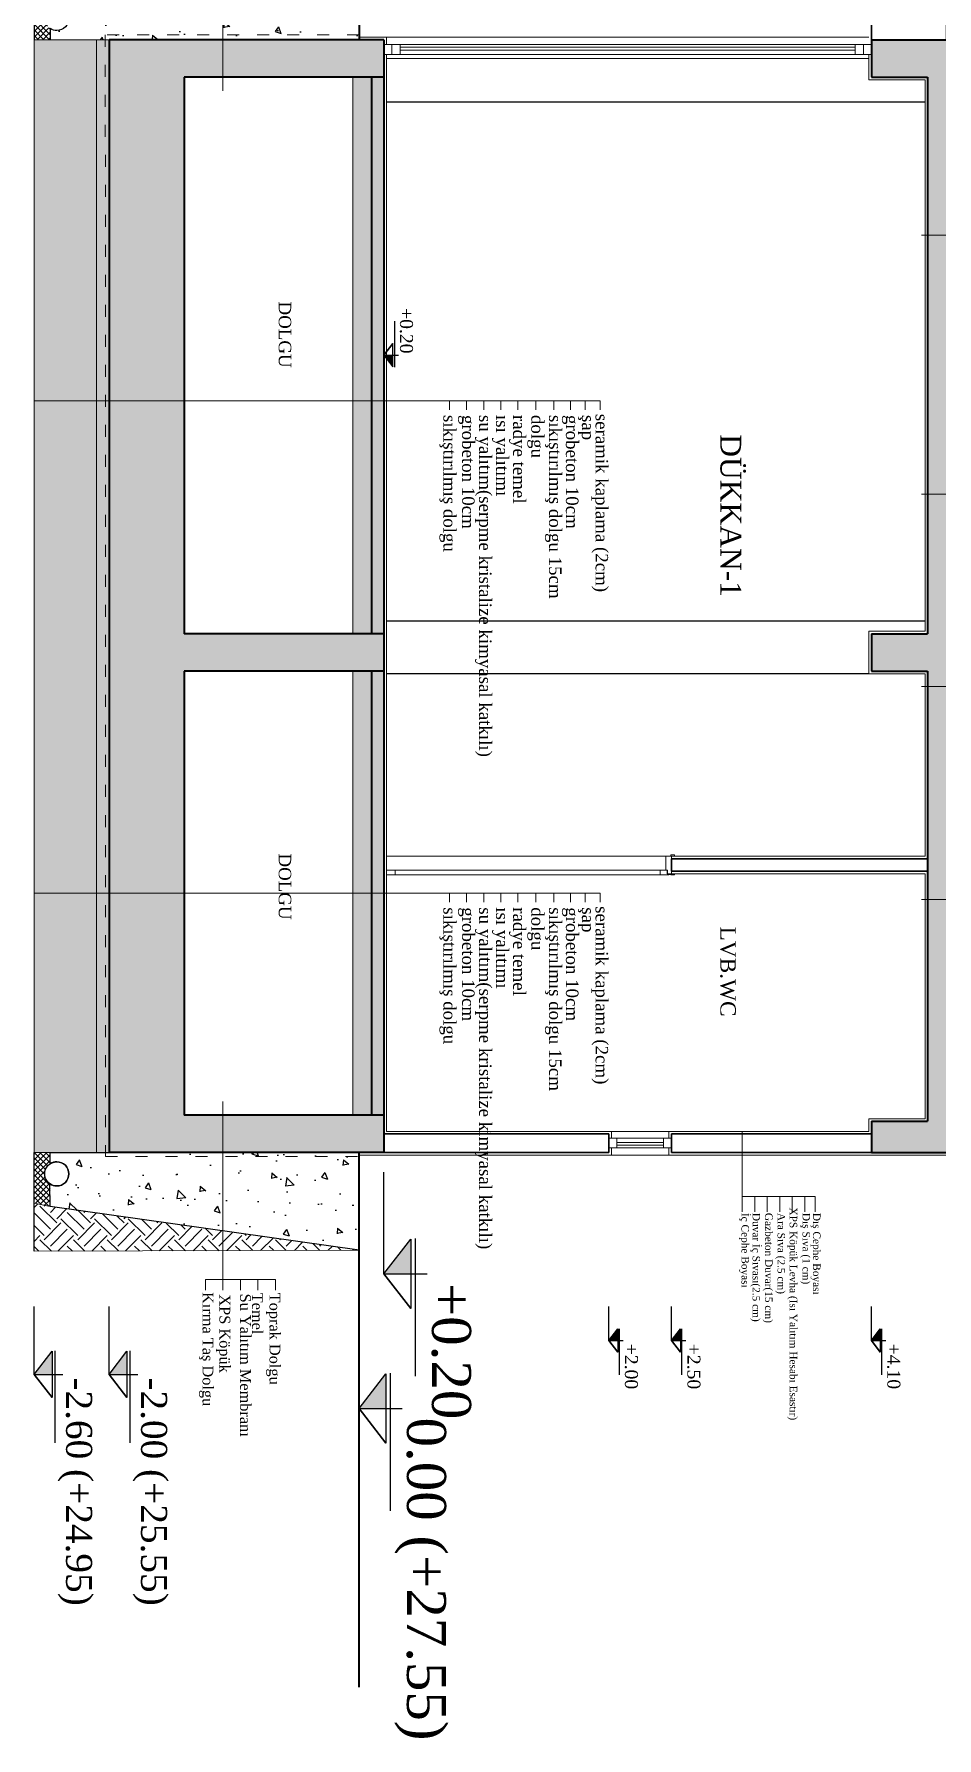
# Model space of a CAD drawing. Header units: centimetres. Extents: x 14449 to 53524, y -19051 to -10746.
# Drawn here: x 18942.3 to 19122.9, y -18503.7 to -18163 of the extents above; entities that cross this region are included whole.
import ezdxf

# ---------------------------------------------------------------- set-up
doc = ezdxf.new("R2010")
doc.units = ezdxf.units.CM
doc.linetypes.add('ACAD_ISO03W100', pattern=[30, 12, -18])
doc.linetypes.add('DOT', pattern=[6.35, 0, -6.35])
for name, color, linetype, lineweight in [('İNCE', 8, 'Continuous', 5), ('malzeme cizgisi', 242, 'Continuous', 20), ('P-TEFRİŞ', 253, 'Continuous', 5), ('P-ÖLÇÜ İÇ', 243, 'Continuous', 0), ('rtm-cam', 141, 'Continuous', 9), ('rtm-duv tugla', 22, 'Continuous', 35), ('rtm-kapı-ahsap', 35, 'Continuous', 13), ('rtm-kesit katmanı-04', 33, 'Continuous', 25), ('rtm-mhl-yazı-malzeme', 7, 'Continuous', 13), ('rtm-pen-ahsap', 35, 'Continuous', 13), ('rtm-sembol kot yazı', 7, 'Continuous', 20), ('rtm-sıva', 252, 'Continuous', 15), ('rtm-tarama-betonarme', 51, 'Continuous', 13), ('rtm-tas_betonarme', 50, 'Continuous', 40)]:
    doc.layers.add(name, color=color, linetype=linetype, lineweight=lineweight)
doc.layers.add('KOT', color=1, linetype='Continuous')
doc.layers.add('Tarama', color=7, linetype='Continuous')
doc.styles.add('times new roman_1_18', font='times.ttf', dxfattribs={"height": 0.2})
doc.styles.add('VAZ-OLCU', font='times.ttf', dxfattribs={"height": 60})
doc.styles.add('ölçü', font='times.ttf', dxfattribs={"height": 10})
pattern_1 = [(315, (20654.9113, -9567.535), (1.683798, 1.683798), []), (315, (20654.9113, -9569.2187), (1.683798, 1.683798), [1.190625, -0.5953125])]

# ---------------------------------------------------------------- blocks, each defined once
blk = doc.blocks.new('kotson')
at = {"layer": 'KOT'}
blk.add_hatch(color=256, dxfattribs=at).paths.add_polyline_path([(0.31, 13.65), (17.96, 0), (17.96, 13.65)])
for p, q in [((17.96, 0), (17.96, 21.88)), ((69.97, 16), (0, 16)), ((17.96, 0), (0.31, 13.65)), ((0.31, 13.65), (35.61, 13.65)), ((35.61, 13.65), (17.96, 0)), ((17.96, 0), (35.61, 13.65)), ((17.96, 0), (17.96, 13.65)), ((17.96, 0), (-33.72, 0))]:
    blk.add_line(p, q, dxfattribs=at)
blk = doc.blocks.new('gfsdhfdjfg')
at = {"layer": 'malzeme cizgisi'}
for points in [[(-6256, -2123), (-6256, -1670.1)], [(-6256, -1670.1), (-6248.9, -1670.1)], [(-6256, -1681.9), (-6248.9, -1681.9)], [(-6256, -1693.8), (-6248.9, -1693.8)], [(-6256, -1707.2), (-6248.9, -1707.2)], [(-6256, -1721.4), (-6248.9, -1721.4)], [(-6256, -1736), (-6248.9, -1736)], [(-6256, -1749.6), (-6248.9, -1749.6)], [(-6256, -1763.2), (-6248.9, -1763.2)], [(-6256, -1776.9), (-6248.9, -1776.9)], [(-6256, -1790.5), (-6248.9, -1790.5)]]:
    blk.add_lwpolyline(points, dxfattribs=at)
at = {"layer": 'rtm-mhl-yazı-malzeme', "linetype": 'Continuous', "lineweight": 0, "style": 'times new roman_1_18'}
for s, p in [(' seramik kaplama (2cm)', (-6249.5, -1673.7)), ('şap', (-6244.8, -1684.6)), ('grobeton 10cm', (-6244.8, -1697.4)), ('sıkıştırılmış dolgu 15cm', (-6244.8, -1710.9)), ('dolgu', (-6244.8, -1725.1)), ('radye temel ', (-6244.8, -1739.7)), ('ısı yalıtımı', (-6244.8, -1753.3)), ('su yalıtım(serpme kristalize kimyasal katkılı)', (-6244.8, -1766.9)), ('grobeton 10cm', (-6244.8, -1780.5)), ('sıkıştırılmış dolgu ', (-6244.8, -1795.4))]:
    blk.add_text(s, height=10, dxfattribs=at).set_placement(p)

msp = doc.modelspace()

# ---------------------------------------------------------------- hatches: boundary and pattern name
at = {"layer": 'İNCE', "linetype": 'Continuous', "lineweight": -3}
h = msp.add_hatch(dxfattribs=at)
h.set_pattern_fill('AR-CONC', scale=0.075, angle=-90, style=0)
h.set_pattern_definition([(320, (40507.993, 1337.557), (-1.1954314, -13.66385), [1.42875, -15.71625]), (265, (40507.993, 1337.557), (14.3292634, 2.6432566), [1.143, -12.573044]), (10.451445, (40507.893, 1336.419), (13.1338314, -11.0205935), [1.2142507, -13.3567683]), (316.1842, (40511.803, 1337.557), (-3.153175, -20.330928), [2.143125, -23.574375]), (6.63556, (40511.54, 1335.863), (18.55696, -17.80531), [1.821377, -20.03517]), (261.18415, (40511.803, 1337.557), (18.55696, -17.80531), [1.714498, -18.85948]), (291, (40510.85, 1335.652), (-7.66989, -11.3710793), [1.42875, -15.71625]), (236, (40510.85, 1335.652), (13.8140975, -4.635152), [1.143, -12.573]), (341.451445, (40510.211, 1334.705), (6.1442077, -16.0062314), [1.2142507, -13.356745]), (307.5, (40507.993, 1337.5574), (6.3416279, -0.23164524), [0, -12.4206, 0, -12.7635, 0, -12.620625]), (277.5, (40507.993, 1337.5574), (7.5135431, -5.0114747), [0, -7.2771, 0, -12.13485, 0, -4.810125]), (237.5, (40507.993, 1341.8056), (-0.4296558, -10.1692946), [0, -4.7625, 0, -14.859, 0, -19.71675]), (227.5, (40507.993, 1343.711), (1.9069868, -11.1096886), [0, -6.19125, 0, -9.8679, 0, -14.00175])])
edge = h.paths.add_edge_path()
edge.add_line((18945.49, -18153.36), (18945.48, -18157.87))
edge.add_arc((18946.84, -18159.88), 2.42, 90, 124.0183, ccw=False)
edge.add_arc((18946.84, -18159.88), 2.42, -90, 90, ccw=False)
edge.add_arc((18946.84, -18159.88), 2.42, -122.8035, -90, ccw=False)
edge.add_line((18945.53, -18161.92), (18945.53, -18164.1))
edge.add_line((18945.53, -18164.1), (18984.85, -18164.13))
edge.add_line((18984.85, -18164.13), (19007.3, -18164.14))
edge.add_line((19007.3, -18164.14), (19007.3, -18144.62))
edge.add_line((19007.3, -18144.62), (18982.94, -18148.06))
edge.add_line((18982.94, -18148.06), (18945.49, -18153.36))
at = {"layer": 'İNCE'}
h = msp.add_hatch(dxfattribs=at)
h.set_pattern_fill('GRAVEL', color=256, scale=0.375, angle=-90)
h.set_pattern_definition([(138.0127875, (20664.4363, -9574.39294), (-85.724999995, 76.200000006), [1.281455, -126.864314]), (94.969741, (20663.4838, -9573.5357), (9.525000543, -114.299999955), [2.199018, -217.702683]), (42.510447, (20663.2933, -9571.34494), (-104.774999963, -95.25000004), [1.550556, -153.50521]), (177.273689, (20660.91205, -9567.6302), (190.5, -9.52500002), [2.002517, -198.24914]), (202.833654, (20658.9118, -9567.53494), (114.299999998, 47.625000004), [1.963626, -194.399279]), (267.273689, (20657.10205, -9568.29694), (9.52500002, 190.5), [2.002517, -198.24914]), (307.6942405, (20657.0068, -9570.2972), (-95.250000007, 123.824999995), [2.648226, -262.174182]), (342.2553284, (20658.62605, -9572.3927), (209.549999994, -66.675000018), [2.500198, -247.519712]), (31.4295656, (20661.0073, -9573.1547), (123.824999993, 76.20000001), [2.009299, -198.920796]), (85.236358, (20662.7218, -9572.10694), (-9.525000016, -104.775), [2.293925, -112.402264]), (132.3974378, (20662.9123, -9569.82094), (-104.775000004, 114.299999996), [2.966542, -293.687897]), (48.814075, (20660.8168, -9577.0599), (57.150000005, 66.675), [1.012517, -100.239622]), (81.4692344, (20661.48355, -9576.29794), (-19.049999978, -123.825000003), [1.926307, -190.704896]), (135, (20661.769, -9574.393), (-9.525, -2e-14), [1.347035, -12.123349]), (113.19859, (20662.9123, -9573.7262), (19.05, -47.625), [0.725405, -71.814834]), (201.80141, (20662.6266, -9573.0594), (28.575, 9.525), [1.025871, -50.267824]), (300.963757, (20661.674, -9573.4404), (19.05, -28.575), [1.666199, -53.873618]), (71.56505, (20662.5313, -9574.8692), (-9.525, -19.05), [1.204827, -28.915868]), (286.38954, (20662.62655, -9567.53494), (28.575, -95.25), [1.68783, -167.0956]), (340.346176, (20663.1028, -9569.1542), (-104.775, 38.100000003), [1.415996, -140.183309]), (203.19859, (20664.4363, -9574.8692), (47.625, 19.05), [1.4508, -71.089438]), (253.61046, (20663.1028, -9575.4407), (28.574999993, 95.250000002), [1.68783, -167.0956]), (249.443955, (20656.721, -9567.5349), (19.05, 47.625), [1.627632, -79.754004]), (204.775141, (20656.14955, -9569.05894), (104.774999974, 47.625000057), [1.36377, -135.013475]), (336.80141, (20654.9113, -9574.9644), (47.625, -19.05), [1.4508, -71.089438]), (287.354025, (20656.2448, -9575.53594), (-38.100000008, 123.824999998), [1.596685, -158.07141]), (339.443955, (20654.9113, -9570.2972), (-47.625, 19.05), [0.813816, -80.56782]), (11.309932, (20654.9113, -9574.393), (38.1, 9.525), [0.48568, -48.082481]), (75.963757, (20655.3876, -9574.2977), (-9.525, -28.575), [1.963626, -37.308955]), (96.009006, (20655.8638, -9572.3927), (9.525000005, -95.25), [1.819751, -180.155118]), (213.690068, (20660.8168, -9573.4404), (19.05, 9.525), [1.373715, -32.969161]), (263.1572266, (20659.6738, -9574.20244), (-19.049999992, -161.925000001), [2.398338, -237.435034]), (330.945396, (20659.3881, -9576.5837), (-66.675, 38.1), [0.980656, -97.085221]), (1e-13, (20660.245, -9577.06), (9.525, 9.525), [0.5715, -8.9535]), (30.256437, (20656.14955, -9572.2022), (-66.675000003, -38.099999995), [1.323251, -131.002278]), (318.0127875, (20657.29255, -9571.53544), (85.724999994, -76.200000006), [2.562911, -125.582858]), (270, (20659.198, -9573.25), (9.525, -9.525), [2.4765, -7.0485]), (235.3048465, (20659.19755, -9575.72644), (-66.67499995, -95.250000036), [1.506036, -149.097438]), (164.054604, (20658.3403, -9576.9647), (-38.1, 9.525), [1.386859, -67.956188]), (117.6459754, (20657.0068, -9576.5837), (-95.249999987, 180.975000007), [2.258044, -223.546742]), (85.4260787, (20655.95905, -9574.58344), (9.525, 123.825), [2.38886, -236.496924])])
h.paths.add_polyline_path([(18942.3, -18386.64), (18954.8, -18386.64), (18954.8, -18164.14), (18942.3, -18164.14)])
h = msp.add_hatch(dxfattribs=at)
h.set_pattern_fill('TRIANG', color=256, scale=0.25, angle=-90)
h.set_pattern_definition([(330, (22633.6687, -13009.9662), (2.062223, 1.190625), [1.190625, -1.190625]), (30, (22633.6687, -13009.9662), (1e-09, 2.38125), [1.190625, -1.190625]), (270, (22634.6998, -13009.3708), (2.062223, -1.190625), [1.190625, -1.190625])])
h.paths.add_polyline_path([(18954.8, -18386.64), (18957.3, -18386.64), (18957.3, -18164.14), (18954.8, -18164.14)])
h = msp.add_hatch(dxfattribs=at)
h.set_pattern_fill('TRIANG', color=256, scale=0.25, angle=-90)
h.set_pattern_definition([(330, (21550.6406, -11569.5377), (2.062223, 1.190625), [1.190625, -1.190625]), (30, (21550.6406, -11569.5377), (1e-09, 2.38125), [1.190625, -1.190625]), (270, (21551.6718, -11568.9424), (2.062223, -1.190625), [1.190625, -1.190625])])
h.paths.add_polyline_path([(19006.05, -18282.89), (19009.8, -18282.89), (19009.8, -18171.64), (19006.05, -18171.64)])
h.paths.add_polyline_path([(19009.8, -18290.39), (19006.05, -18290.39), (19006.05, -18379.14), (19009.8, -18379.14)])
at = {"layer": 'İNCE', "linetype": 'Continuous', "lineweight": -3}
h = msp.add_hatch(dxfattribs=at)
h.set_pattern_fill('AR-CONC', scale=0.075, angle=-90, style=0)
h.set_pattern_definition([(320, (40507.993, 1320.795), (-1.1954314, -13.66385), [1.42875, -15.71625]), (265, (40507.993, 1320.795), (14.3292634, 2.6432566), [1.143, -12.573044]), (10.451445, (40507.893, 1319.657), (13.1338314, -11.0205935), [1.2142507, -13.3567683]), (316.1842, (40511.803, 1320.795), (-3.153175, -20.330928), [2.143125, -23.574375]), (6.63556, (40511.54, 1319.101), (18.55696, -17.80531), [1.821377, -20.03517]), (261.18415, (40511.803, 1320.795), (18.55696, -17.80531), [1.714498, -18.85948]), (291, (40510.85, 1318.89), (-7.66989, -11.3710793), [1.42875, -15.71625]), (236, (40510.85, 1318.89), (13.8140975, -4.635152), [1.143, -12.573]), (341.451445, (40510.211, 1317.943), (6.1442077, -16.0062314), [1.2142507, -13.356745]), (307.5, (40507.993, 1320.7953), (6.3416279, -0.23164524), [0, -12.4206, 0, -12.7635, 0, -12.620625]), (277.5, (40507.993, 1320.795), (7.5135431, -5.0114747), [0, -7.2771, 0, -12.13485, 0, -4.810125]), (237.5, (40507.993, 1325.0434), (-0.4296558, -10.1692946), [0, -4.7625, 0, -14.859, 0, -19.71675]), (227.5, (40507.993, 1326.948), (1.9069868, -11.1096886), [0, -6.19125, 0, -9.8679, 0, -14.00175])])
edge = h.paths.add_edge_path()
edge.add_line((18945.49, -18397.42), (18945.48, -18392.9))
edge.add_arc((18946.84, -18390.89), 2.42, 235.9817, 270)
edge.add_arc((18946.84, -18390.89), 2.42, 270, 450)
edge.add_arc((18946.84, -18390.89), 2.42, 450, 482.8035)
edge.add_line((18945.53, -18388.86), (18945.53, -18386.67))
edge.add_line((18945.53, -18386.67), (18984.85, -18386.65))
edge.add_line((18984.85, -18386.65), (19007.3, -18386.64))
edge.add_line((19007.3, -18386.64), (19007.3, -18406.15))
edge.add_line((19007.3, -18406.15), (18982.94, -18402.71))
edge.add_line((18982.94, -18402.71), (18945.49, -18397.42))
h = msp.add_hatch(dxfattribs=at)
h.set_pattern_fill('EARTH', scale=0.75, angle=-45, style=0)
h.set_pattern_definition([(315, (40520.493, 1320.7953), (6.7351921, 2e-14), [4.7625, -4.7625]), (315, (40521.756, 1322.058), (6.7351921, 2e-14), [4.7625, -4.7625]), (315, (40523.0187, 1323.321), (6.7351921, 2e-14), [4.7625, -4.7625]), (45, (40523.8606, 1323.321), (-2e-14, 6.7351921), [4.7625, -4.7625]), (45, (40525.1235, 1322.058), (-2e-14, 6.7351921), [4.7625, -4.7625]), (45, (40526.3863, 1320.7953), (-2e-14, 6.7351921), [4.7625, -4.7625])])
h.paths.add_polyline_path([(18942.3, -18406.36), (18942.3, -18396.73), (18945.49, -18397.42), (18972.22, -18401.2), (19007.3, -18406.15)])
at = {"layer": 'rtm-tarama-betonarme'}
h = msp.add_hatch(dxfattribs=at)
h.set_pattern_fill('ANSI33', color=256, scale=0.375, angle=-90, style=0)
h.set_pattern_definition(pattern_1)
h.paths.add_polyline_path([(19012.3, -18386.64), (19012.3, -18379.14), (18972.3, -18379.14), (18972.3, -18290.39), (19012.3, -18290.39), (19012.3, -18282.89), (18972.3, -18282.89), (18972.3, -18171.64), (19012.3, -18171.64), (19012.3, -18164.14), (18957.3, -18164.14), (18957.3, -18386.64)])
h = msp.add_hatch(dxfattribs=at)
h.set_pattern_fill('ANSI33', color=256, scale=0.375, angle=-90, style=0)
h.set_pattern_definition(pattern_1)
h.paths.add_polyline_path([(19121.05, -18290.39), (19121.05, -18380.37), (19109.8, -18380.37), (19109.8, -18386.64), (19124.8, -18386.64), (19124.8, -18164.14), (19109.8, -18164.14), (19109.8, -18171.64), (19121.05, -18171.64), (19121.05, -18282.89), (19109.8, -18282.89), (19109.8, -18290.39)])
h = msp.add_hatch(dxfattribs=at)
h.set_pattern_fill('ANSI33', color=256, scale=0.375, angle=-90, style=0)
h.set_pattern_definition([(315, (21550.6406, -11569.5377), (1.683798, 1.683798), []), (315, (21550.6406, -11571.2215), (1.683798, 1.683798), [1.190625, -0.5953125])])
h.paths.add_polyline_path([(19009.8, -18282.89), (19012.3, -18282.89), (19012.3, -18171.64), (19009.8, -18171.64)])
h.paths.add_polyline_path([(19012.3, -18290.39), (19009.8, -18290.39), (19009.8, -18379.14), (19012.3, -18379.14)])
at = {"layer": 'Tarama'}
h = msp.add_hatch(dxfattribs=at)
h.set_pattern_fill('ANSI37', scale=0.25, angle=-90, style=0)
h.set_pattern_definition([(315, (64275.358, 6450.8718), (0.561266008, 0.561266008), []), (45, (64275.358, 6450.8718), (-0.561266008, 0.561266008), [])])
edge = h.paths.add_edge_path()
edge.add_arc((18946.83, -18159.92), 2.42, 122.8035, 180, ccw=False)
edge.add_line((18945.52, -18157.88), (18945.52, -18153.39))
edge.add_line((18945.52, -18153.39), (18942.29, -18154.06))
edge.add_line((18942.29, -18154.06), (18942.29, -18159.92))
edge.add_line((18942.29, -18159.92), (18944.41, -18159.92))
edge = h.paths.add_edge_path()
edge.add_line((18945.52, -18164.14), (18945.52, -18161.95))
edge.add_arc((18946.83, -18159.92), 2.42, 180, 237.1965, ccw=False)
edge.add_line((18944.41, -18159.92), (18942.29, -18159.92))
edge.add_line((18942.29, -18159.92), (18942.29, -18164.14))
edge.add_line((18942.29, -18164.14), (18945.52, -18164.14))
h = msp.add_hatch(dxfattribs=at)
h.set_pattern_fill('ANSI37', scale=0.25, angle=-90, style=0)
h.set_pattern_definition([(315, (64275.358, 6434.1096), (0.561266008, 0.561266008), []), (45, (64275.358, 6434.1096), (-0.561266008, 0.561266008), [])])
edge = h.paths.add_edge_path()
edge.add_arc((18946.83, -18390.86), 2.42, 180, 237.1965)
edge.add_line((18945.52, -18392.89), (18945.52, -18397.38))
edge.add_line((18945.52, -18397.38), (18942.29, -18396.72))
edge.add_line((18942.29, -18396.72), (18942.29, -18390.86))
edge.add_line((18942.29, -18390.86), (18944.41, -18390.86))
edge = h.paths.add_edge_path()
edge.add_line((18945.52, -18386.64), (18945.52, -18388.82))
edge.add_arc((18946.83, -18390.86), 2.42, 122.8035, 180)
edge.add_line((18944.41, -18390.86), (18942.29, -18390.86))
edge.add_line((18942.29, -18390.86), (18942.29, -18386.64))
edge.add_line((18942.29, -18386.64), (18945.52, -18386.64))

# ---------------------------------------------------------------- linework, layer by layer
at = {"layer": 'İNCE', "color": 7, "linetype": 'Continuous', "lineweight": -3, "elevation": -2.19}
for points in [[(18945.49, -18153.36), (18945.48, -18157.87, -0.149533), (18946.84, -18157.46, -1), (18946.84, -18162.3, -0.144118), (18945.53, -18161.92), (18945.53, -18164.1), (19007.3, -18164.14), (19007.3, -18164.14), (19007.3, -18164.14), (19007.3, -18144.62)], [(18945.49, -18397.42), (18945.48, -18392.9, 0.149533), (18946.84, -18393.31, 1), (18946.84, -18388.47, 0.144118), (18945.53, -18388.86), (18945.53, -18386.67), (19007.3, -18386.64), (19007.3, -18386.64), (19007.3, -18386.64), (19007.3, -18406.15)]]:
    msp.add_lwpolyline(points, format="xyb", close=True, dxfattribs=at)
at = {"layer": 'malzeme cizgisi'}
for p, q in [((18980.08, -18174.35, -2.19), (18980.08, -18138.79, -2.19)), ((19150.68, -18203.22, -2.19), (19119.8, -18203.22, -2.19)), ((19150.68, -18255.02, -2.19), (19119.8, -18255.02, -2.19)), ((19150.68, -18293.48, -2.19), (19119.8, -18293.48, -2.19)), ((19150.68, -18336.03, -2.19), (19119.8, -18336.03, -2.19)), ((18980.08, -18376.42, -2.19), (18980.08, -18411.98, -2.19)), ((19083.97, -18395.44, -2.19), (19083.97, -18398.5, -2.19)), ((19086.47, -18395.44, -2.19), (19086.47, -18398.5, -2.19)), ((19088.97, -18395.44, -2.19), (19088.97, -18398.5, -2.19)), ((19091.47, -18395.44, -2.19), (19091.47, -18398.5, -2.19)), ((19093.97, -18395.44, -2.19), (19093.97, -18398.5, -2.19)), ((19096.47, -18395.44, -2.19), (19096.47, -18398.5, -2.19)), ((19098.56, -18395.44, -2.19), (19098.56, -18398.5, -2.19)), ((18976.58, -18411.98, -2.19), (18990.58, -18411.98, -2.19)), ((18976.58, -18411.98, -2.19), (18976.58, -18414.11, -2.19)), ((18980.08, -18411.98, -2.19), (18980.08, -18414.11, -2.19)), ((18983.58, -18411.98, -2.19), (18983.58, -18414.11, -2.19)), ((18987.08, -18411.98, -2.19), (18987.08, -18414.11, -2.19)), ((18990.58, -18411.98, -2.19), (18990.58, -18414.11, -2.19))]:
    msp.add_line(p, q, dxfattribs=at)
at = {"layer": 'malzeme cizgisi', "elevation": -2.19}
for points in [[(19083.97, -18395.44), (19083.97, -18382.39)], [(19098.56, -18395.44), (19083.97, -18395.44)]]:
    msp.add_lwpolyline(points, dxfattribs=at)
at = {"layer": 'P-ÖLÇÜ İÇ', "color": 7, "elevation": -2.19}
msp.add_lwpolyline([(18942.3, -18406.36), (18942.3, -18396.73), (18945.49, -18397.42), (19007.3, -18406.15), (19007.3, -18406.15)], close=True, dxfattribs=at)
at = {"layer": 'rtm-cam'}
for p, q in [((19015.51, -18165.64, -2.19), (19106.58, -18165.64, -2.19)), ((19058.9, -18385.15, -2.19), (19068.2, -18385.15, -2.19))]:
    msp.add_line(p, q, dxfattribs=at)
at = {"layer": 'rtm-duv tugla'}
for p, q in [((19121.05, -18327.89, -2.19), (19069.8, -18327.89, -2.19)), ((19069.8, -18327.89, -2.19), (19069.8, -18330.39, -2.19)), ((19121.05, -18330.39, -2.19), (19069.8, -18330.39, -2.19)), ((19057.3, -18382.89, -2.19), (19012.3, -18382.89, -2.19)), ((19057.3, -18382.89, -2.19), (19057.3, -18386.64, -2.19)), ((19109.8, -18382.89, -2.19), (19069.8, -18382.89, -2.19)), ((19069.8, -18382.89, -2.19), (19069.8, -18386.64, -2.19)), ((19057.3, -18386.64, -2.19), (19012.3, -18386.64, -2.19)), ((19109.8, -18386.64, -2.19), (19069.8, -18386.64, -2.19))]:
    msp.add_line(p, q, dxfattribs=at)
at = {"layer": 'rtm-duv tugla', "elevation": -2.19}
msp.add_lwpolyline([(19109.8, -18164.14), (19109.8, -18156.64), (19124.8, -18156.64), (19124.8, -18164.14), (19109.8, -18164.14)], dxfattribs=at)
at = {"layer": 'rtm-kapı-ahsap'}
for p, q in [((19068.68, -18327.39, -2.19), (19012.8, -18327.39, -2.19)), ((19068.68, -18327.39, -2.19), (19069.8, -18327.39, -2.19)), ((19068.68, -18330.14, -2.19), (19068.68, -18327.39, -2.19)), ((19069.66, -18327.39, -2.19), (19069.66, -18327.1, -2.19)), ((19069.66, -18327.1, -2.19), (19070.43, -18327.1, -2.19)), ((19070.43, -18327.39, -2.19), (19069.66, -18327.39, -2.19)), ((19069.8, -18330.89, -2.19), (19069.8, -18327.39, -2.19)), ((19070.43, -18327.1, -2.19), (19070.43, -18327.39, -2.19)), ((19068.93, -18330.18, -2.19), (19012.83, -18330.18, -2.19)), ((19012.83, -18330.18, -2.19), (19012.83, -18331.13, -2.19)), ((19012.83, -18331.13, -2.19), (19069.3, -18331.13, -2.19)), ((19014.56, -18331.13, -2.19), (19014.56, -18330.18, -2.19)), ((19067.53, -18331.13, -2.19), (19067.53, -18330.18, -2.19)), ((19069.05, -18330.14, -2.19), (19068.68, -18330.14, -2.19)), ((19068.93, -18330.18, -2.19), (19068.93, -18330.9, -2.19)), ((19068.93, -18330.9, -2.19), (19069.3, -18330.9, -2.19)), ((19069.05, -18330.89, -2.19), (19069.05, -18330.14, -2.19)), ((19069.8, -18330.89, -2.19), (19069.05, -18330.89, -2.19)), ((19069.3, -18330.89, -2.19), (19069.3, -18331.13, -2.19)), ((19070.42, -18330.89, -2.19), (19069.66, -18330.89, -2.19)), ((19069.66, -18330.89, -2.19), (19069.66, -18331.13, -2.19)), ((19069.66, -18331.13, -2.19), (19070.42, -18331.13, -2.19)), ((19070.42, -18331.13, -2.19), (19070.42, -18330.89, -2.19))]:
    msp.add_line(p, q, dxfattribs=at)
at = {"layer": 'rtm-kapı-ahsap', "const_width": 0.097, "elevation": -2.19}
msp.add_lwpolyline([(19069.53, -18331.03, 1), (19069.38, -18331.03, 1)], format="xyb", close=True, dxfattribs=at)
at = {"layer": 'rtm-kesit katmanı-04'}
for p, q in [((19120.55, -18176.64, -2.19), (19012.8, -18176.64, -2.19)), ((19120.55, -18280.39, -2.19), (19012.8, -18280.39, -2.19)), ((19109.3, -18290.89, -2.19), (19012.8, -18290.89, -2.19))]:
    msp.add_line(p, q, dxfattribs=at)
at = {"layer": 'rtm-pen-ahsap'}
for p, q in [((19109.3, -18163.64, -2.19), (19012.71, -18163.64, -2.19)), ((19013.9, -18167.07, -2.19), (19013.9, -18165.09, -2.19)), ((19109.8, -18165.08, -2.19), (19015.51, -18165.09, -2.19)), ((19015.51, -18167.07, -2.19), (19015.51, -18165.09, -2.19)), ((19106.58, -18166.2, -2.19), (19015.51, -18166.2, -2.19)), ((19106.58, -18167.07, -2.19), (19106.58, -18165.09, -2.19)), ((19108.2, -18167.07, -2.19), (19108.2, -18165.09, -2.19)), ((19109.3, -18167.89, -2.19), (19012.8, -18167.89, -2.19)), ((19106.58, -18167.07, -2.19), (19015.51, -18167.07, -2.19)), ((19069.76, -18382.39, -2.19), (19057.3, -18382.39, -2.19)), ((19058.9, -18383.73, -2.19), (19058.9, -18385.71, -2.19)), ((19069.8, -18383.73, -2.19), (19058.91, -18383.73, -2.19)), ((19068.2, -18383.73, -2.19), (19068.2, -18385.71, -2.19)), ((19057.8, -18387.15, -2.19), (19069.25, -18387.15, -2.19)), ((19068.2, -18384.59, -2.19), (19058.9, -18384.59, -2.19)), ((19069.8, -18385.71, -2.19), (19058.91, -18385.71, -2.19))]:
    msp.add_line(p, q, dxfattribs=at)
at = {"layer": 'rtm-pen-ahsap', "elevation": -2.19}
for points in [[(19015.51, -18167.07), (19012.3, -18167.07), (19012.3, -18165.09), (19015.51, -18165.09)], [(19106.58, -18167.07), (19109.8, -18167.07), (19109.8, -18165.09), (19106.58, -18165.09)], [(19058.91, -18383.73), (19057.3, -18383.73), (19057.3, -18385.71), (19058.91, -18385.71)]]:
    msp.add_lwpolyline(points, dxfattribs=at)
at = {"layer": 'rtm-sıva'}
for p, q in [((18957.3, -18164.14, -2.19), (18942.3, -18164.14, -2.19)), ((18942.3, -18164.14, -2.19), (18942.3, -18386.64, -2.19)), ((18954.8, -18164.14, -2.19), (18954.8, -18386.64, -2.19)), ((19006.05, -18171.64, -2.19), (19006.05, -18282.89, -2.19)), ((19006.05, -18290.39, -2.19), (19006.05, -18379.14, -2.19)), ((18957.3, -18386.64, -2.19), (18942.3, -18386.64, -2.19))]:
    msp.add_line(p, q, dxfattribs=at)
at = {"layer": 'rtm-sıva', "color": 3, "linetype": 'ACAD_ISO03W100', "ltscale": 0.2, "elevation": -2.19}
msp.add_lwpolyline([(19007.3, -18163.14), (18956.55, -18163.14), (18956.57, -18387.42), (19007.3, -18387.42)], dxfattribs=at)
at = {"layer": 'rtm-sıva', "elevation": -2.19}
for points in [[(19012.8, -18165.09), (19012.8, -18163.64), (19007.29, -18163.64)], [(19057.8, -18383.73), (19057.8, -18382.39), (19012.8, -18382.39), (19012.8, -18167.07)], [(19109.3, -18167.07), (19109.3, -18172.14), (19120.55, -18172.14), (19120.55, -18282.39), (19109.3, -18282.39), (19109.3, -18290.89), (19120.55, -18290.89), (19120.55, -18327.39), (19069.8, -18327.39)], [(19069.8, -18330.89), (19120.55, -18330.89), (19120.55, -18379.87), (19109.3, -18379.87), (19109.3, -18382.39), (19069.3, -18382.39), (19069.3, -18383.73)], [(19057.8, -18385.71), (19057.8, -18387.14), (19007.29, -18387.14)], [(19170.3, -18385.71), (19170.3, -18387.14), (19069.3, -18387.14), (19069.3, -18385.71)]]:
    msp.add_lwpolyline(points, dxfattribs=at)
at = {"layer": 'rtm-tas_betonarme'}
for p, q in [((19007.3, -18059.07, -2.19), (19007.3, -18164.14, -2.19)), ((18957.3, -18164.14, -2.19), (18957.3, -18386.64, -2.19)), ((19012.3, -18164.14, -2.19), (18957.3, -18164.14, -2.19)), ((19012.3, -18164.14, -2.19), (19012.3, -18386.64, -2.19)), ((19109.8, -18164.14, -2.19), (19109.8, -18171.64, -2.19)), ((19109.8, -18164.14, -2.19), (19124.8, -18164.14, -2.19)), ((18972.3, -18171.64, -2.19), (18972.3, -18282.89, -2.19)), ((19012.3, -18171.64, -2.19), (18972.3, -18171.64, -2.19)), ((19009.8, -18171.64, -2.19), (19009.8, -18282.89, -2.19)), ((19109.8, -18171.64, -2.19), (19121.05, -18171.64, -2.19)), ((19121.05, -18171.64, -2.19), (19121.05, -18282.89, -2.19)), ((19012.3, -18282.89, -2.19), (18972.3, -18282.89, -2.19)), ((19109.8, -18282.89, -2.19), (19109.8, -18290.39, -2.19)), ((19109.8, -18282.89, -2.19), (19121.05, -18282.89, -2.19)), ((18972.3, -18290.39, -2.19), (18972.3, -18379.14, -2.19)), ((19012.3, -18290.39, -2.19), (18972.3, -18290.39, -2.19)), ((19009.8, -18290.39, -2.19), (19009.8, -18379.14, -2.19)), ((19109.8, -18290.39, -2.19), (19121.05, -18290.39, -2.19)), ((19121.05, -18290.39, -2.19), (19121.05, -18380.37, -2.19)), ((19012.3, -18379.14, -2.19), (18972.3, -18379.14, -2.19)), ((19109.8, -18380.37, -2.19), (19109.8, -18386.64, -2.19)), ((19109.8, -18380.37, -2.19), (19121.05, -18380.37, -2.19)), ((19012.3, -18386.64, -2.19), (18957.3, -18386.64, -2.19)), ((19007.3, -18493.5, -2.19), (19007.3, -18386.64, -2.19)), ((19109.8, -18386.64, -2.19), (19124.8, -18386.64, -2.19))]:
    msp.add_line(p, q, dxfattribs=at)
at = {"layer": 'Tarama', "color": 7}
for p, q in [((18942.3, -18144.41, -2.19), (18942.3, -18164.14, -2.19)), ((18942.3, -18406.36, -2.19), (18942.3, -18386.64, -2.19))]:
    msp.add_line(p, q, dxfattribs=at)
msp.add_circle((18946.84, -18390.89, -2.19), 2.42, dxfattribs=at)

# ---------------------------------------------------------------- block references
at = {"layer": 'KOT', "rotation": 270.0000000000002}
for p, xscale, yscale, zscale in [((19012.3, -18229.58, -2.19), -0.13125, 0.13125, 0.13125), ((19012.3, -18403.8, -2.19), 0.39375, 0.39375, 0.39375), ((18942.3, -18426.28, -2.19), 0.2625, 0.2625, 0.2625), ((18957.3, -18426.28, -2.19), 0.2625, 0.2625, 0.2625), ((19007.3, -18430.71, -2.19), 0.39375, 0.39375, 0.39375), ((19057.3, -18421.86, -2.19), 0.13125, 0.13125, 0.13125), ((19069.8, -18421.86, -2.19), 0.13125, 0.13125, 0.13125), ((19109.8, -18421.86, -2.19), 0.13125, 0.13125, 0.13125)]:
    msp.add_blockref('kotson', p, dxfattribs=dict(at, xscale=xscale, yscale=yscale, zscale=zscale))
at = {"layer": 'P-TEFRİŞ', "linetype": 'DOT', "xscale": 0.25, "yscale": 0.25, "zscale": 0.25, "rotation": 270.0000000000002}
for p in [(19473.05, -19800.36, -2.19), (19473.05, -19898.79, -2.19)]:
    msp.add_blockref('gfsdhfdjfg', p, dxfattribs=at)

# ---------------------------------------------------------------- texts
at = {"layer": 'rtm-mhl-yazı-malzeme', "style": 'ölçü'}
for s, height, p in [('DOLGU', 2.5, (18991.24, -18216.48, -2.19)), ('DOLGU', 2.5, (18991.24, -18326.83, -2.19)), ('LVB.WC', 3.087, (19079.6, -18341.45, -2.19))]:
    msp.add_text(s, height=height, rotation=270, dxfattribs=at).set_placement(p)
at = {"layer": 'rtm-mhl-yazı-malzeme', "lineweight": 30, "style": 'ölçü'}
msp.add_text('DÜKKAN-1', height=4.167, rotation=270, dxfattribs=at).set_placement((19079.6, -18243.02, -2.19))
at = {"layer": 'rtm-mhl-yazı-malzeme', "linetype": 'Continuous', "lineweight": 0, "rotation": 270, "style": 'times new roman_1_18'}
for s, width, heights, insert, char_height, attachment_point in [('{\\H0.6x;XPS Köpük Levha (Isı Yalıtım Hesabı Esastır) }', 201.3, [10.27], (19094.96, -18440.14, -2.19), 2.5, 3), ('{\\H0.6x;İç Cephe Boyası}', 70.5948, [10.27], (19085.33, -18398.68, -2.19), 2.5, 1), ('{\\H0.6x;Duvar İç Sıvası(2.5 cm)}', 87.0484, [10.27], (19087.54, -18398.68, -2.19), 2.5, 1), ('{\\H0.6x;Gazbeton Duvar(15 cm)}', 87.8973, [10.27], (19090.04, -18398.68, -2.19), 2.5, 1), ('{\\H0.6x;Ara Sıva (2.5 cm)}', 99.3853, [10.27], (19092.54, -18398.68, -2.19), 2.5, 1), ('{\\H0.6x;Dış Sıva (1 cm)}', 74.1937, [10.27], (19097.54, -18398.68, -2.19), 2.5, 1), ('{\\H0.6x;Dış Cephe }{\\H0.6x;Boyası}', 118.4535, [10.27], (19099.63, -18398.68, -2.19), 2.5, 1), ('\\pxt9;{\\H0.8x;Kırma Taş Dolgu}', 147.2309, [13.31], (18978.16, -18414.51, -2.19), 2.7, 1), ('{\\H0.8x;XPS Köpük}', 147.2309, [13.31], (18981.55, -18414.98, -2.19), 2.7, 1), ('{\\H0.8x;Su Yalıtım Membranı}', 147.2309, [13.31], (18985.68, -18414.82, -2.19), 2.7, 1), ('{\\H0.8x;Temel}', 107.0407, [13.31], (18988.06, -18414.65, -2.19), 2.7, 1), ('{\\H0.8x;Toprak Dolgu}', 75.0446, [13.31], (18991.56, -18414.65, -2.19), 2.7, 1)]:
    msp.add_mtext_dynamic_manual_height_columns(s, width=width, gutter_width=12.5, heights=heights, dxfattribs=dict(at, insert=insert, char_height=char_height, attachment_point=attachment_point))
at = {"layer": 'rtm-sembol kot yazı', "style": 'VAZ-OLCU'}
for s, height, p in [('+0.20', 2.6, (19015.5, -18217.79, -25.16)), ('+0.20', 7.8, (19021.91, -18412.7, -71.09)), ('+2.00', 2.6, (19060.5, -18424.85, -25.16)), ('+2.50', 2.6, (19073, -18424.85, -25.16)), ('+4.10', 2.6, (19113, -18424.83, -25.16)), ('-2.60 (+24.95) ', 5.2, (18948.71, -18431.58, -48.13)), ('-2.00 (+25.55) ', 5.2, (18963.71, -18431.58, -48.13)), ('0.00 (+27.55) ', 7.8, (19016.91, -18439.61, -71.09))]:
    msp.add_text(s, height=height, rotation=270, dxfattribs=at).set_placement(p)

doc.saveas('drawing.dxf')
